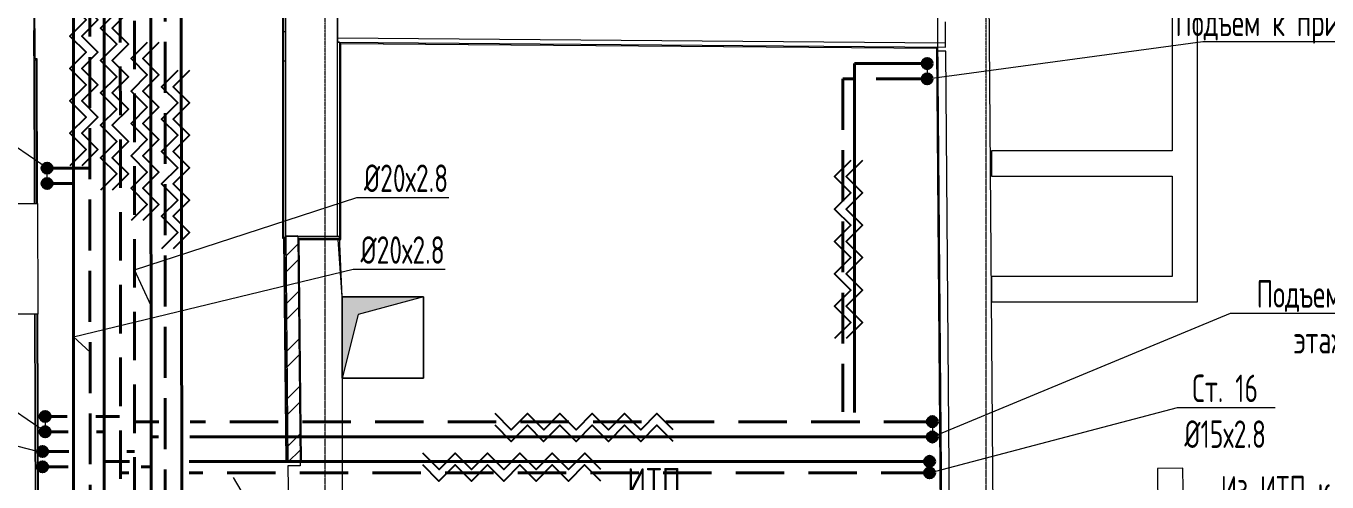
# Model space of a CAD drawing. Header units: millimetres. Extents: x -3929 to 624051, y 52832 to 514950.
# Drawn here: x 218658 to 231446, y 88737 to 93215 of the extents above; entities that cross this region are included whole.
import ezdxf
from ezdxf import colors
from ezdxf.entities.mleader import LeaderData, LeaderLine
from ezdxf.math import Vec2, Vec3

# ---------------------------------------------------------------- set-up
doc = ezdxf.new("R2010")
doc.units = ezdxf.units.MM
for name, pattern in [('ADSK_Линия сетки', [25, 20, -2.5, 0, -2.5]), ('ADSK_Штриховая_ш2 п1', [3, 2, -1]), ('GOST2.303 4', [7, 5, -2, 0]), ('Hidden', [7.14375, 4.7625, -2.38125])]:
    doc.linetypes.add(name, pattern=pattern)
for name, color, linetype, lineweight in [('Двери', 7, 'Continuous', 9), ('Марки помещений', 7, 'Continuous', 20), ('ОВ-ИЗОЛЯЦИЯ', 7, 'Continuous', 25), ('ОВ-ТЕКСТ', 7, 'Continuous', 25), ('Оси', 253, 'Continuous', 9), ('Перекрытие', 7, 'Continuous', 18), ('Стены внутренние', 7, 'Continuous', 18), ('Стены наружные', 7, 'Continuous', 18), ('Стены несущие', 7, 'Continuous', 30), ('Стены отделка', 7, 'Continuous', 30), ('Стены штриховка', 7, 'Continuous', 9), ('ШТРИХОВКА', 252, 'Continuous', 15)]:
    doc.layers.add(name, color=color, linetype=linetype, lineweight=lineweight)
doc.layers.add('Линии', color=7, linetype='Continuous', lineweight=9, true_color=0x00a600)
doc.layers.add('стояки', color=7, linetype='Continuous')
doc.layers.add('т21.4', color=142, linetype='Continuous')
for name, color, linetype, true_color in [('т11.1', 1, 'Continuous', 0xff0000), ('т11.3', 7, 'Continuous', 0xb82e00), ('т11.4', 7, 'Continuous', 0xd600d6), ('т11.5', 7, 'Continuous', 0x750000), ('т21.1', 5, 'Continuous', 0x0000ff), ('т21.3', 7, 'Continuous', 0x005c45), ('т21.5', 7, 'Continuous', 0x000061)]:
    doc.layers.add(name, color=color, linetype=linetype, true_color=true_color)
doc.styles.add('GOST Common_2', font='GOST_Common.ttf', dxfattribs={"width": 0.9, "height": 250})
doc.styles.add('СТИЛЬ', font='simplex.shx', dxfattribs={"width": 0.65})

# ---------------------------------------------------------------- blocks, each defined once
blk = doc.blocks.new('подвал')
at = {"layer": 'ШТРИХОВКА', "lineweight": 5}
h = blk.add_hatch(color=8, dxfattribs=at)
h.dxf.hatch_style = 1
h.paths.add_polyline_path([(412503.347, -320460.226), (412503.347, -319660.226), (413303.347, -319660.226), (412661.342, -319832.25)])
at = {"layer": 'Двери', "color": 8, "lineweight": 5}
blk.add_line((411982.008, -322354.81), (411437.833, -321433.521), dxfattribs=at)
at = {"layer": 'Линии', "color": 8, "lineweight": 5}
for p, q in [((412503.347, -319660.226), (412479.327, -319063.67)), ((412503.347, -319660.226), (413303.347, -319660.226)), ((412503.347, -320460.226), (412503.347, -319660.226)), ((413303.347, -319660.226), (413303.347, -320460.226)), ((412503.347, -320410.226), (412503.347, -322610.226)), ((413303.347, -320460.226), (412503.347, -320460.226))]:
    blk.add_line(p, q, dxfattribs=at)
at = {"layer": 'Оси', "color": 8, "linetype": 'ADSK_Линия сетки', "lineweight": 5}
for p, q in [((412336.62, -349917.118), (412336.62, -301342.622)), ((418836.62, -349917.118), (418836.62, -301342.622))]:
    blk.add_line(p, q, dxfattribs=at)
at = {"layer": 'Перекрытие', "color": 8, "lineweight": 5}
for p, q in [((409473.263, -317168.524), (409475.107, -317168.532)), ((412503.347, -319660.226), (412466.303, -319095.67)), ((412503.347, -319660.226), (412503.347, -320460.226)), ((413303.347, -319660.226), (412503.347, -319660.226)), ((413303.347, -320460.226), (413303.347, -319660.226)), ((412503.347, -320460.226), (413303.347, -320460.226)), ((412091.725, -321318.67), (411971.731, -321319.862)), ((411971.731, -321319.862), (411981.66, -322319.812)), ((412091.377, -321283.672), (412091.725, -321318.67))]:
    blk.add_line(p, q, dxfattribs=at)
at = {"layer": 'Стены внутренние', "color": 8, "linetype": 'Continuous', "lineweight": 5}
for p, q in [((411951.278, -319260.179), (412070.104, -319141.353)), ((411952.823, -319415.788), (412071.649, -319296.962)), ((411955.914, -319727.007), (412074.739, -319608.181)), ((411957.459, -319882.616), (412076.285, -319763.79)), ((411960.549, -320193.835), (412079.375, -320075.009)), ((411962.094, -320349.444), (412080.92, -320230.618)), ((411965.185, -320660.663), (412084.011, -320541.837)), ((411966.73, -320816.272), (412085.556, -320697.446)), ((411969.82, -321127.491), (412088.646, -321008.665)), ((411971.365, -321283.1), (412090.191, -321164.274))]:
    blk.add_line(p, q, dxfattribs=at)
at = {"layer": 'Стены наружные', "color": 8, "lineweight": 5}
blk.add_line((409509.986, -318743.961), (409513.346, -319828.956), dxfattribs=at)
at = {"layer": 'Стены несущие', "color": 8, "lineweight": 5}
for p, q in [((418925.461, -324267.458), (418769.112, -305035.514)), ((418293.66, -309287.204), (418420.879, -324935.994)), ((409457.164, -311374.706), (409474.72, -317043.529)), ((411949.327, -319063.67), (411949.327, -311619.67)), ((412459.327, -319063.67), (412459.327, -311619.67)), ((420661.895, -315240.621), (420661.895, -318224.922)), ((420911.895, -319710.621), (420911.895, -315240.621)), ((412459.327, -316910.234), (412457.341, -317160.226)), ((418434.046, -317207.695), (418436.031, -316957.703)), ((409472.687, -317293.522), (409473.838, -317043.525)), ((409473.838, -317043.525), (409474.72, -317043.529)), ((412457.341, -317160.226), (418434.046, -317207.695)), ((409475.494, -317293.535), (409472.687, -317293.522)), ((409479.987, -318744.054), (409475.494, -317293.535)), ((409475.618, -317333.544), (409479.987, -318744.054)), ((420661.895, -318224.922), (418886.871, -318224.922)), ((418886.871, -318224.922), (418886.871, -318474.922)), ((418886.871, -318474.922), (420661.895, -318474.922)), ((420661.895, -318474.922), (420661.895, -319460.621)), ((409199.988, -318744.921), (409479.987, -318744.054)), ((412069.321, -319062.479), (411949.327, -319063.67)), ((411949.327, -319063.67), (412459.327, -319063.67)), ((411949.327, -319063.67), (411971.383, -321284.863)), ((412069.321, -319062.479), (412091.377, -321283.672)), ((420661.895, -319460.621), (418886.871, -319460.621)), ((418886.871, -319460.621), (418886.871, -319710.621)), ((409483.347, -319829.049), (409203.348, -319829.916)), ((409498.693, -324784.303), (409483.347, -319829.049)), ((409483.362, -319834.049), (409498.693, -324784.303)), ((418886.871, -319710.621), (420911.895, -319710.621)), ((411971.383, -321284.863), (412091.377, -321283.672)), ((420769.527, -321343.054), (420519.537, -321345.32)), ((420519.537, -321345.32), (420576.107, -327588.02)), ((420828.383, -327838.02), (420769.527, -321343.054))]:
    blk.add_line(p, q, dxfattribs=at)
at = {"layer": 'Стены отделка', "color": 8, "lineweight": 5}
for p, q in [((409485.587, -317323.514), (409467.164, -311374.675)), ((411919.327, -311619.67), (411919.327, -319083.67)), ((411929.327, -313487.97), (411929.327, -319073.67)), ((409474.72, -317043.529), (409475.494, -317293.535)), ((411929.327, -317054.922), (411949.327, -317054.922)), ((412459.327, -317120.242), (412459.01, -317160.24)), ((418434.039, -317167.695), (412459.327, -317120.242)), ((412459.01, -317160.24), (418433.721, -317207.694)), ((412479.327, -317160.243), (412459.327, -317160.243)), ((412479.327, -317160.243), (412479.327, -319083.67)), ((412491.327, -319093.67), (412491.327, -317172.497)), ((412491.327, -317172.497), (418345.746, -317218.995)), ((418345.746, -317218.995), (418408.222, -324903.865)), ((418420.495, -324937.448), (418357.65, -317207.089)), ((418437.967, -317245.82), (418357.97, -317246.471)), ((418433.721, -317207.694), (418434.039, -317167.695)), ((418500.492, -324936.798), (418437.967, -317245.82)), ((409475.618, -317333.544), (409495.618, -317333.483)), ((409475.618, -317333.544), (409475.618, -317333.544)), ((409505.587, -317323.452), (409485.587, -317323.514)), ((409509.986, -318743.961), (409505.587, -317323.452)), ((411949.327, -317344.925), (411929.327, -317344.925)), ((409479.987, -318744.054), (409509.986, -318743.961)), ((411949.327, -319083.67), (411949.327, -319063.67)), ((412459.327, -319063.67), (412479.327, -319063.67)), ((411919.327, -319083.67), (411929.524, -319083.67)), ((411929.524, -319083.67), (411951.384, -321285.062)), ((411961.383, -321284.963), (411939.525, -319083.67)), ((411939.525, -319083.67), (411949.327, -319083.67)), ((412069.531, -319083.67), (412479.327, -319083.67)), ((412103.376, -321283.553), (412081.651, -319095.67)), ((412081.651, -319095.67), (412489.327, -319095.67)), ((409513.346, -319828.956), (409483.347, -319829.049)), ((409483.347, -319829.049), (409483.362, -319834.049)), ((409503.362, -319833.987), (409503.347, -319828.987)), ((409528.87, -324841.525), (409513.346, -319828.956)), ((411951.384, -321285.062), (411961.383, -321284.963)), ((412091.377, -321283.672), (412103.376, -321283.553))]:
    blk.add_line(p, q, dxfattribs=at)
at = {"layer": 'Стены штриховка', "color": 8, "lineweight": 5}
for p, q in [((412489.327, -319095.67), (412489.327, -317170.482)), ((412489.327, -317170.482), (418347.73, -317217.011)), ((418347.73, -317217.011), (418410.238, -324905.885)), ((409499.986, -318743.992), (409495.618, -317333.483)), ((411929.327, -319073.67), (411949.327, -319073.67)), ((412101.377, -321283.572), (412079.631, -319093.67)), ((412079.631, -319093.67), (412491.327, -319093.67)), ((412489.327, -319095.67), (412491.327, -319095.67)), ((412491.327, -319095.67), (412491.327, -319093.67)), ((409503.362, -319833.987), (409518.87, -324841.525))]:
    blk.add_line(p, q, dxfattribs=at)
at = {"layer": 'ШТРИХОВКА', "color": 8, "lineweight": 5}
for p, q in [((412503.347, -320460.226), (412503.347, -319660.226)), ((412503.347, -319660.226), (413303.347, -319660.226)), ((413303.347, -319660.226), (412661.342, -319832.25)), ((412661.342, -319832.25), (412503.347, -320460.226))]:
    blk.add_line(p, q, dxfattribs=at)
at = {"layer": 'Марки помещений', "color": 8, "lineweight": 5, "style": 'GOST Common_2', "width": 0.9}
blk.add_text('ИТП', height=250, dxfattribs=at).set_placement((415305.346, -321591.285))

msp = doc.modelspace()

# ---------------------------------------------------------------- hatches: boundary and pattern name
at = {"layer": 'т11.1', "lineweight": 40}
h = msp.add_hatch(color=256, dxfattribs=at)
h.dxf.hatch_style = 1
h.paths.add_polyline_path([(218895.278, 89230.383, 1), (218795.278, 89230.383, 1)])
h = msp.add_hatch(color=256, dxfattribs=at)
h.dxf.hatch_style = 1
h.paths.add_polyline_path([(227490.175, 88939.419, 1), (227590.175, 88939.419, 1)])
at = {"layer": 'т11.3', "lineweight": 40}
h = msp.add_hatch(color=256, dxfattribs=at)
h.dxf.hatch_style = 1
h.paths.add_polyline_path([(227516.945, 89179.276, 1), (227616.945, 89179.276, 1)])
h = msp.add_hatch(color=256, dxfattribs=at)
h.dxf.hatch_style = 1
h.paths.add_polyline_path([(218770.987, 88886.109, 1), (218870.987, 88886.109, 1)])
at = {"layer": 'т11.4', "lineweight": 40}
h = msp.add_hatch(color=256, dxfattribs=at)
h.dxf.hatch_style = 1
h.paths.add_polyline_path([(227565.338, 92846.078, 1), (227465.338, 92846.078, 1)])
h = msp.add_hatch(color=256, dxfattribs=at)
h.dxf.hatch_style = 1
h.paths.add_polyline_path([(218814.372, 91669.094, 1), (218914.372, 91669.094, 1)])
at = {"layer": 'т21.1', "linetype": 'ADSK_Штриховая_ш2 п1', "lineweight": 40, "ltscale": 50}
h = msp.add_hatch(color=256, dxfattribs=at)
h.dxf.hatch_style = 1
h.paths.add_polyline_path([(218895.278, 89380.383, 1), (218795.278, 89380.383, 1)])
h = msp.add_hatch(color=256, dxfattribs=at)
h.dxf.hatch_style = 1
h.paths.add_polyline_path([(227490.175, 88826.234, 1), (227590.175, 88826.234, 1)])
at = {"layer": 'т21.3', "lineweight": 40, "ltscale": 50}
h = msp.add_hatch(color=256, dxfattribs=at)
h.dxf.hatch_style = 1
h.paths.add_polyline_path([(227516.945, 89329.276, 1), (227616.945, 89329.276, 1)])
h = msp.add_hatch(color=256, dxfattribs=at)
h.dxf.hatch_style = 1
h.paths.add_polyline_path([(218770.987, 89036.109, 1), (218870.987, 89036.109, 1)])
at = {"layer": 'т21.4', "lineweight": 40, "ltscale": 50}
h = msp.add_hatch(color=256, dxfattribs=at)
h.dxf.hatch_style = 1
h.paths.add_polyline_path([(227565.338, 92696.078, 1), (227465.338, 92696.078, 1)])
h = msp.add_hatch(color=256, dxfattribs=at)
h.dxf.hatch_style = 1
h.paths.add_polyline_path([(218814.372, 91819.094, 1), (218914.372, 91819.094, 1)])

# ---------------------------------------------------------------- linework, layer by layer
at = {"layer": 'ОВ-ИЗОЛЯЦИЯ', "color": 7, "linetype": 'ByBlock'}
for points in [[(219249.108, 93593.33), (219090.009, 93434.231), (219249.108, 93275.132), (219090.009, 93116.033), (219249.108, 92956.934), (219090.009, 92797.835), (219249.108, 92638.736), (219090.009, 92479.637), (219249.108, 92320.538), (219090.009, 92161.439), (219249.108, 92002.34), (219090.009, 91843.241)], [(219364.049, 93593.182), (219204.95, 93434.082), (219364.049, 93274.983), (219204.95, 93115.884), (219364.049, 92956.785), (219204.95, 92797.686), (219364.049, 92638.587), (219204.95, 92479.488), (219364.049, 92320.389), (219204.95, 92161.29), (219364.049, 92002.191), (219204.95, 91843.092)], [(219549.276, 93353.627), (219390.177, 93194.528), (219549.276, 93035.429), (219390.177, 92876.33), (219549.276, 92717.231), (219390.177, 92558.132), (219549.276, 92399.033), (219390.177, 92239.934), (219549.276, 92080.835), (219390.177, 91921.736), (219549.276, 91762.637), (219390.177, 91603.538)], [(219664.216, 93353.479), (219505.117, 93194.38), (219664.216, 93035.281), (219505.117, 92876.182), (219664.216, 92717.082), (219505.117, 92557.983), (219664.216, 92398.884), (219505.117, 92239.785), (219664.216, 92080.686), (219505.117, 91921.587), (219664.216, 91762.488), (219505.117, 91603.389)], [(219849.485, 93053.72), (219690.386, 92894.621), (219849.485, 92735.522), (219690.386, 92576.423), (219849.485, 92417.324), (219690.386, 92258.225), (219849.485, 92099.126), (219690.386, 91940.027), (219849.485, 91780.928), (219690.386, 91621.829), (219849.485, 91462.73), (219690.386, 91303.631)], [(219964.426, 93053.571), (219805.327, 92894.472), (219964.426, 92735.373), (219805.327, 92576.274), (219964.426, 92417.175), (219805.327, 92258.076), (219964.426, 92098.977), (219805.327, 91939.878), (219964.426, 91780.779), (219805.327, 91621.68), (219964.426, 91462.581), (219805.327, 91303.482)], [(220149.677, 92778.194), (219990.578, 92619.095), (220149.677, 92459.996), (219990.578, 92300.897), (220149.677, 92141.798), (219990.578, 91982.699), (220149.677, 91823.6), (219990.578, 91664.501), (220149.677, 91505.402), (219990.578, 91346.303), (220149.677, 91187.204), (219990.578, 91028.105)], [(220264.618, 92778.045), (220105.519, 92618.946), (220264.618, 92459.847), (220105.519, 92300.748), (220264.618, 92141.649), (220105.519, 91982.55), (220264.618, 91823.451), (220105.519, 91664.352), (220264.618, 91505.253), (220105.519, 91346.154), (220264.618, 91187.055), (220105.519, 91027.956)], [(226765.511, 91894.86), (226606.412, 91735.761), (226765.511, 91576.661), (226606.412, 91417.562), (226765.511, 91258.463), (226606.412, 91099.364), (226765.511, 90940.265), (226606.412, 90781.166), (226765.511, 90622.067), (226606.412, 90462.968), (226765.511, 90303.869), (226606.412, 90144.77)], [(226880.451, 91894.711), (226721.352, 91735.612), (226880.451, 91576.513), (226721.352, 91417.414), (226880.451, 91258.315), (226721.352, 91099.216), (226880.451, 90940.117), (226721.352, 90781.018), (226880.451, 90621.919), (226721.352, 90462.82), (226880.451, 90303.721), (226721.352, 90144.622)], [(225019.246, 89249.726), (224860.147, 89408.825), (224701.048, 89249.726), (224541.949, 89408.825), (224382.85, 89249.726), (224223.751, 89408.825), (224064.652, 89249.726), (223905.553, 89408.825), (223746.454, 89249.726), (223587.355, 89408.825), (223428.256, 89249.726), (223269.157, 89408.825)], [(225019.097, 89134.785), (224859.998, 89293.884), (224700.899, 89134.785), (224541.8, 89293.884), (224382.701, 89134.785), (224223.602, 89293.884), (224064.503, 89134.785), (223905.404, 89293.884), (223746.305, 89134.785), (223587.206, 89293.884), (223428.107, 89134.785), (223269.008, 89293.884)], [(224308.553, 88859.87), (224149.454, 89018.969), (223990.355, 88859.87), (223831.256, 89018.969), (223672.157, 88859.87), (223513.058, 89018.969), (223353.959, 88859.87), (223194.86, 89018.969), (223035.761, 88859.87), (222876.662, 89018.969), (222717.563, 88859.87), (222558.464, 89018.969)], [(224308.405, 88744.929), (224149.306, 88904.028), (223990.206, 88744.929), (223831.107, 88904.028), (223672.008, 88744.929), (223512.909, 88904.028), (223353.81, 88744.929), (223194.711, 88904.028), (223035.612, 88744.929), (222876.513, 88904.028), (222717.414, 88744.929), (222558.315, 88904.028)]]:
    msp.add_lwpolyline(points, dxfattribs=at)
at = {"layer": 'т11.1', "lineweight": 40}
for p, q in [((219425.312, 85760.498), (219425.312, 106826.231)), ((218845.278, 89230.383), (219073.81, 89230.383)), ((219350.35, 89230.383), (219425.312, 89230.383)), ((219676.239, 88939.419), (219425.312, 88939.419)), ((227540.175, 88939.419), (220260.323, 88939.419))]:
    msp.add_line(p, q, dxfattribs=at)
for centre in [(218845.278, 89230.383), (227540.175, 88939.419)]:
    msp.add_circle(centre, 50, dxfattribs=at)
at = {"layer": 'т11.3', "lineweight": 40}
for p, q in [((219889.392, 86510.498), (219875.521, 106376.231)), ((219960.529, 89179.276), (219887.528, 89179.276)), ((227566.945, 89179.276), (220268.078, 89179.276)), ((218820.987, 88886.109), (219071.231, 88886.284)), ((219789.707, 88886.785), (219887.732, 88886.854))]:
    msp.add_line(p, q, dxfattribs=at)
for centre in [(227566.945, 89179.276), (218820.987, 88886.109)]:
    msp.add_circle(centre, 50, dxfattribs=at)
at = {"layer": 'т11.4', "lineweight": 40}
for p, q in [((219125.312, 86660.498), (219125.312, 106226.231)), ((226800.902, 92846.078), (226800.902, 89419.751)), ((227515.338, 92846.078), (226800.902, 92846.078)), ((218864.372, 91669.094), (219125.312, 91669.094))]:
    msp.add_line(p, q, dxfattribs=at)
for centre in [(227515.338, 92846.078), (218864.372, 91669.094)]:
    msp.add_circle(centre, 50, dxfattribs=at)
at = {"layer": 'т11.5', "lineweight": 40}
msp.add_line((220188.973, 87110.498), (220184.522, 93484.161), dxfattribs=at)
at = {"layer": 'т21.1', "linetype": 'Hidden', "lineweight": 40, "ltscale": 100}
for p, q in [((219589.81, 85910.498), (219575.312, 106676.231)), ((218845.278, 89380.383), (219060.887, 89380.383)), ((219345.178, 89380.383), (219575.312, 89380.383)), ((219668.484, 88826.243), (219587.775, 88826.243)), ((227540.175, 88826.234), (220262.909, 88826.242))]:
    msp.add_line(p, q, dxfattribs=at)
at = {"layer": 'т21.1', "lineweight": 40, "ltscale": 50}
for centre in [(218845.278, 89380.383), (227540.175, 88826.234)]:
    msp.add_circle(centre, 50, dxfattribs=at)
at = {"layer": 'т21.3', "linetype": 'Hidden', "lineweight": 40, "ltscale": 100}
for p, q in [((219725.312, 86360.498), (219725.312, 106526.231)), ((219963.111, 89329.276), (219725.312, 89329.276)), ((227566.945, 89329.276), (220270.664, 89329.276)), ((218820.987, 89036.109), (219078.978, 89036.109)), ((219650.144, 89036.109), (219725.312, 89036.109))]:
    msp.add_line(p, q, dxfattribs=at)
at = {"layer": 'т21.3', "lineweight": 40, "ltscale": 50}
for centre in [(227566.945, 89329.276), (218820.987, 89036.109)]:
    msp.add_circle(centre, 50, dxfattribs=at)
at = {"layer": 'т21.4', "linetype": 'GOST2.303 4', "lineweight": 40, "ltscale": 100}
for p, q in [((219289.182, 86810.498), (219275.731, 106076.231)), ((226687.717, 92696.078), (226687.717, 89424.445)), ((227515.338, 92696.078), (226687.717, 92696.078)), ((218864.372, 91819.094), (219280.037, 91819.094))]:
    msp.add_line(p, q, dxfattribs=at)
at = {"layer": 'т21.4', "lineweight": 40, "ltscale": 50}
for centre in [(227515.338, 92696.078), (218864.372, 91819.094)]:
    msp.add_circle(centre, 50, dxfattribs=at)
at = {"layer": 'т21.5', "linetype": 'GOST2.303 4', "lineweight": 40, "ltscale": 100}
msp.add_line((220025.312, 86960.498), (220025.312, 93634.161), dxfattribs=at)

# ---------------------------------------------------------------- block references
at = {"layer": 'стояки', "color": 5, "lineweight": 40}
msp.add_blockref('подвал', (-190738.98, 410215.433), dxfattribs=at)

# ---------------------------------------------------------------- leaders
at = {"layer": 'ОВ-ТЕКСТ', "color": 7}
ml = msp.add_multileader_mtext('Standard', dxfattribs=at)
ml.set_content('\\A1;Подъем к прибору %%C15х2.8 ', color=7, style='СТИЛЬ')
ml.set_leader_properties(color=7, lineweight=18)
ml.build(insert=Vec2(0, 0))
ml.multileader.update_dxf_attribs({"text_left_attachment_type": 6, "text_right_attachment_type": 6, "dogleg_length": 0.36, "arrow_head_size": 0.126})
ctx = ml.context
ctx.base_point, ctx.char_height, ctx.arrow_head_size, ctx.landing_gap_size, ctx.plane_origin = Vec3(214431.537, 93155.521), 270, 0.126, 0.063, Vec3(244031.598, 81189.987)
ctx.left_attachment, ctx.right_attachment, ctx.text_align_type = 6, 6, 1
notes = []
notes.append((ctx, [(1, (1, 1, 0), (216905.629, 93155.521), (-1, 0), 0.252, [(1, [(218864.372, 91669.094), (218864.372, 91819.094)], 0, [])])]))
ctx.mtext.insert, ctx.mtext.width, ctx.mtext.defined_height, ctx.mtext.alignment, ctx.mtext.flow_direction = Vec3(215668.457, 93479.521), 2900.40337, 1165.442, 2, 5
ml = msp.add_multileader_mtext('Standard', dxfattribs=at)
ml.set_content('\\A1;Подъем к прибору %%C15х2.8 ', color=7, style='СТИЛЬ')
ml.set_leader_properties(color=7, lineweight=18)
ml.build(insert=Vec2(0, 0))
ml.multileader.update_dxf_attribs({"text_left_attachment_type": 6, "text_right_attachment_type": 6, "dogleg_length": 0.36, "arrow_head_size": 0.126})
ctx = ml.context
ctx.base_point, ctx.char_height, ctx.arrow_head_size, ctx.landing_gap_size, ctx.plane_origin = Vec3(230226.351, 93061.567), 270, 0.126, 0.063, Vec3(252532.565, 82266.972)
ctx.left_attachment, ctx.right_attachment, ctx.text_align_type = 6, 6, 1
notes.append((ctx, [(0, (1, 1, 0), (230226.099, 93061.567), (1, 0), 0.252, [(1, [(227515.338, 92896.078), (227515.338, 92696.078)], 0, [])])]))
ctx.mtext.insert, ctx.mtext.width, ctx.mtext.defined_height, ctx.mtext.alignment, ctx.mtext.flow_direction = Vec3(231463.271, 93385.567), 2900.40337, 1165.442, 2, 5
ml = msp.add_multileader_mtext('Standard', dxfattribs=at)
ml.set_content('\\A1;%%C20х2.8', color=7, style='СТИЛЬ')
ml.set_leader_properties(color=7, lineweight=18)
ml.build(insert=Vec2(0, 0))
ml.multileader.update_dxf_attribs({"text_left_attachment_type": 6, "text_right_attachment_type": 6, "dogleg_length": 0.36, "arrow_head_size": 0.126})
ctx = ml.context
ctx.base_point, ctx.char_height, ctx.arrow_head_size, ctx.landing_gap_size, ctx.plane_origin = Vec3(221909.323, 91531.123), 270, 0.126, 0.063, Vec3(223905.466, 90581.556)
ctx.left_attachment, ctx.right_attachment, ctx.text_align_type = 6, 6, 1
notes.append((ctx, [(0, (1, 1, 0), (221909.071, 91531.123), (1, 0), 0.252, [(1, [(219886.629, 90467.719), (219725.312, 90820.692)], 0, [])])]))
ctx.mtext.insert, ctx.mtext.width, ctx.mtext.alignment, ctx.mtext.flow_direction = Vec3(222394.101, 91855.123), 1404.14984, 2, 5
ml = msp.add_multileader_mtext('Standard', dxfattribs=at)
ml.set_content('\\A1;Ст. 11^J%%C15х2.8 ', color=7, style='СТИЛЬ')
ml.set_leader_properties(color=7, lineweight=18)
ml.build(insert=Vec2(0, 0))
ml.multileader.update_dxf_attribs({"text_left_attachment_type": 6, "text_right_attachment_type": 6, "dogleg_length": 0.36, "arrow_head_size": 0.126})
ctx = ml.context
ctx.base_point, ctx.char_height, ctx.arrow_head_size, ctx.landing_gap_size, ctx.plane_origin = Vec3(214793.37, 91345.518), 270, 0.126, 0.063, Vec3(221361.715, 86398.024)
ctx.left_attachment, ctx.right_attachment, ctx.text_align_type = 6, 6, 1
notes.append((ctx, [(1, (1, 1, 0), (215729.748, 91345.518), (-1, 0), 0.252, [(0, [(218845.278, 89380.383), (218845.278, 89230.383)], 0, [])])]))
ctx.mtext.insert, ctx.mtext.width, ctx.mtext.alignment, ctx.mtext.flow_direction = Vec3(215261.433, 91669.518), 1404.14984, 2, 5
ml = msp.add_multileader_mtext('Standard', dxfattribs=at)
ml.set_content('\\A1;%%C20х2.8', color=7, style='СТИЛЬ')
ml.set_leader_properties(color=7, lineweight=18)
ml.build(insert=Vec2(0, 0))
ml.multileader.update_dxf_attribs({"text_left_attachment_type": 6, "text_right_attachment_type": 6, "dogleg_length": 0.36, "arrow_head_size": 0.126})
ctx = ml.context
ctx.base_point, ctx.char_height, ctx.arrow_head_size, ctx.landing_gap_size, ctx.plane_origin = Vec3(221874.867, 90826.102), 270, 0.126, 0.063, Vec3(223305.783, 90126.983)
ctx.left_attachment, ctx.right_attachment, ctx.text_align_type = 6, 6, 1
notes.append((ctx, [(0, (1, 1, 0), (221874.615, 90826.102), (1, 0), 0.252, [(1, [(219286.946, 90013.145), (219125.629, 90163.145)], 0, [])])]))
ctx.mtext.insert, ctx.mtext.width, ctx.mtext.alignment, ctx.mtext.flow_direction = Vec3(222359.645, 91150.102), 1404.14984, 2, 5
ml = msp.add_multileader_mtext('Standard', dxfattribs=at)
ml.set_content('\\A1;Подъем на третий этаж %%C15х2.8 ', color=7, style='СТИЛЬ')
ml.set_leader_properties(color=7, lineweight=18)
ml.build(insert=Vec2(0, 0))
ml.multileader.update_dxf_attribs({"text_left_attachment_type": 6, "text_right_attachment_type": 6, "dogleg_length": 0.36, "arrow_head_size": 0.126})
ctx = ml.context
ctx.base_point, ctx.char_height, ctx.arrow_head_size, ctx.landing_gap_size, ctx.plane_origin = Vec3(230498.332, 90395.374), 270, 0.126, 0.063, Vec3(252584.172, 78700.169)
ctx.left_attachment, ctx.right_attachment, ctx.text_align_type = 6, 6, 1
notes.append((ctx, [(0, (1, 1, 0), (230498.08, 90395.374), (1, 0), 0.252, [(1, [(227566.945, 89329.276), (227566.945, 89179.276)], 0, [])])]))
ctx.mtext.insert, ctx.mtext.width, ctx.mtext.defined_height, ctx.mtext.alignment, ctx.mtext.flow_direction = Vec3(231839.716, 90719.374), 2900.40337, 1165.442, 2, 5
ml = msp.add_multileader_mtext('Standard', dxfattribs=at)
ml.set_content('\\A1;Ст. 16^J%%C15х2.8 ', color=7, style='СТИЛЬ')
ml.set_leader_properties(color=7, lineweight=18)
ml.build(insert=Vec2(0, 0))
ml.multileader.update_dxf_attribs({"text_left_attachment_type": 6, "text_right_attachment_type": 6, "dogleg_length": 0.36, "arrow_head_size": 0.126})
ctx = ml.context
ctx.base_point, ctx.char_height, ctx.arrow_head_size, ctx.landing_gap_size, ctx.plane_origin = Vec3(229977.328, 89467.854), 270, 0.126, 0.063, Vec3(235691.924, 84401.752)
ctx.left_attachment, ctx.right_attachment, ctx.text_align_type = 6, 6, 1
notes.append((ctx, [(0, (1, 1, 0), (229977.076, 89467.854), (1, 0), 0.252, [(0, [(227540.175, 88939.419), (227540.175, 88826.234)], 0, [])])]))
ctx.mtext.insert, ctx.mtext.width, ctx.mtext.alignment, ctx.mtext.flow_direction = Vec3(230445.391, 89791.854), 1404.14984, 2, 5
ml = msp.add_multileader_mtext('Standard', dxfattribs=at)
ml.set_content('\\A1;Подъем на третий этаж %%C15х2.8 ', color=7, style='СТИЛЬ')
ml.set_leader_properties(color=7, lineweight=18)
ml.build(insert=Vec2(0, 0))
ml.multileader.update_dxf_attribs({"text_left_attachment_type": 6, "text_right_attachment_type": 6, "dogleg_length": 0.36, "arrow_head_size": 0.126})
ctx = ml.context
ctx.base_point, ctx.char_height, ctx.arrow_head_size, ctx.landing_gap_size, ctx.plane_origin = Vec3(214572.147, 89430.21), 270, 0.126, 0.063, Vec3(243938.214, 78407.002)
ctx.left_attachment, ctx.right_attachment, ctx.text_align_type = 6, 6, 1
notes.append((ctx, [(1, (1, 1, 0), (217255.168, 89430.21), (-1, 0), 0.252, [(1, [(218770.987, 88886.109), (218770.987, 89036.109)], 0, [])])]))
ctx.mtext.insert, ctx.mtext.width, ctx.mtext.defined_height, ctx.mtext.alignment, ctx.mtext.flow_direction = Vec3(215913.531, 89754.21), 2900.40337, 1165.442, 2, 5
ml = msp.add_multileader_mtext('Standard', dxfattribs=at)
ml.set_content('\\A1;Из ИТП к коллектору системы отопления \\PТ11, Т21 %%C76х3.0  ', color=7, style='СТИЛЬ')
ml.set_leader_properties(color=7, lineweight=18)
ml.build(insert=Vec2(0, 0))
ml.multileader.update_dxf_attribs({"text_left_attachment_type": 6, "text_right_attachment_type": 6, "dogleg_length": 0.36, "arrow_head_size": 0.126})
ctx = ml.context
ctx.base_point, ctx.char_height, ctx.arrow_head_size, ctx.landing_gap_size, ctx.plane_origin = Vec3(230157.661, 88472.361), 270, 0.126, 0.063, Vec3(243851.566, 85390.091)
ctx.left_attachment, ctx.right_attachment, ctx.text_align_type = 6, 6, 1
notes.append((ctx, [(0, (1, 1, 0), (230157.409, 88472.361), (1, 0), 0.252, [(1, [(222190.934, 87847.086), (222192.626, 87733.901)], 0, [])])]))
ctx.mtext.insert, ctx.mtext.width, ctx.mtext.defined_height, ctx.mtext.alignment, ctx.mtext.flow_direction = Vec3(231620.224, 88796.361), 3408.08843, 804.689, 2, 5
for ctx, leaders in notes:
    for number, flags, end, landing, length, lines in leaders:
        leader = LeaderData()
        leader.index, (leader.has_last_leader_line, leader.has_dogleg_vector, leader.attachment_direction) = number, flags
        leader.last_leader_point, leader.dogleg_vector, leader.dogleg_length = Vec3(end), Vec3(landing), length
        for number, points, colour, breaks in lines:
            line = LeaderLine()
            line.index, line.vertices, line.color, line.breaks = number, Vec3.list(points), colors.encode_raw_color(colour), breaks
            leader.lines.append(line)
        ctx.leaders.append(leader)

doc.saveas('drawing.dxf')
